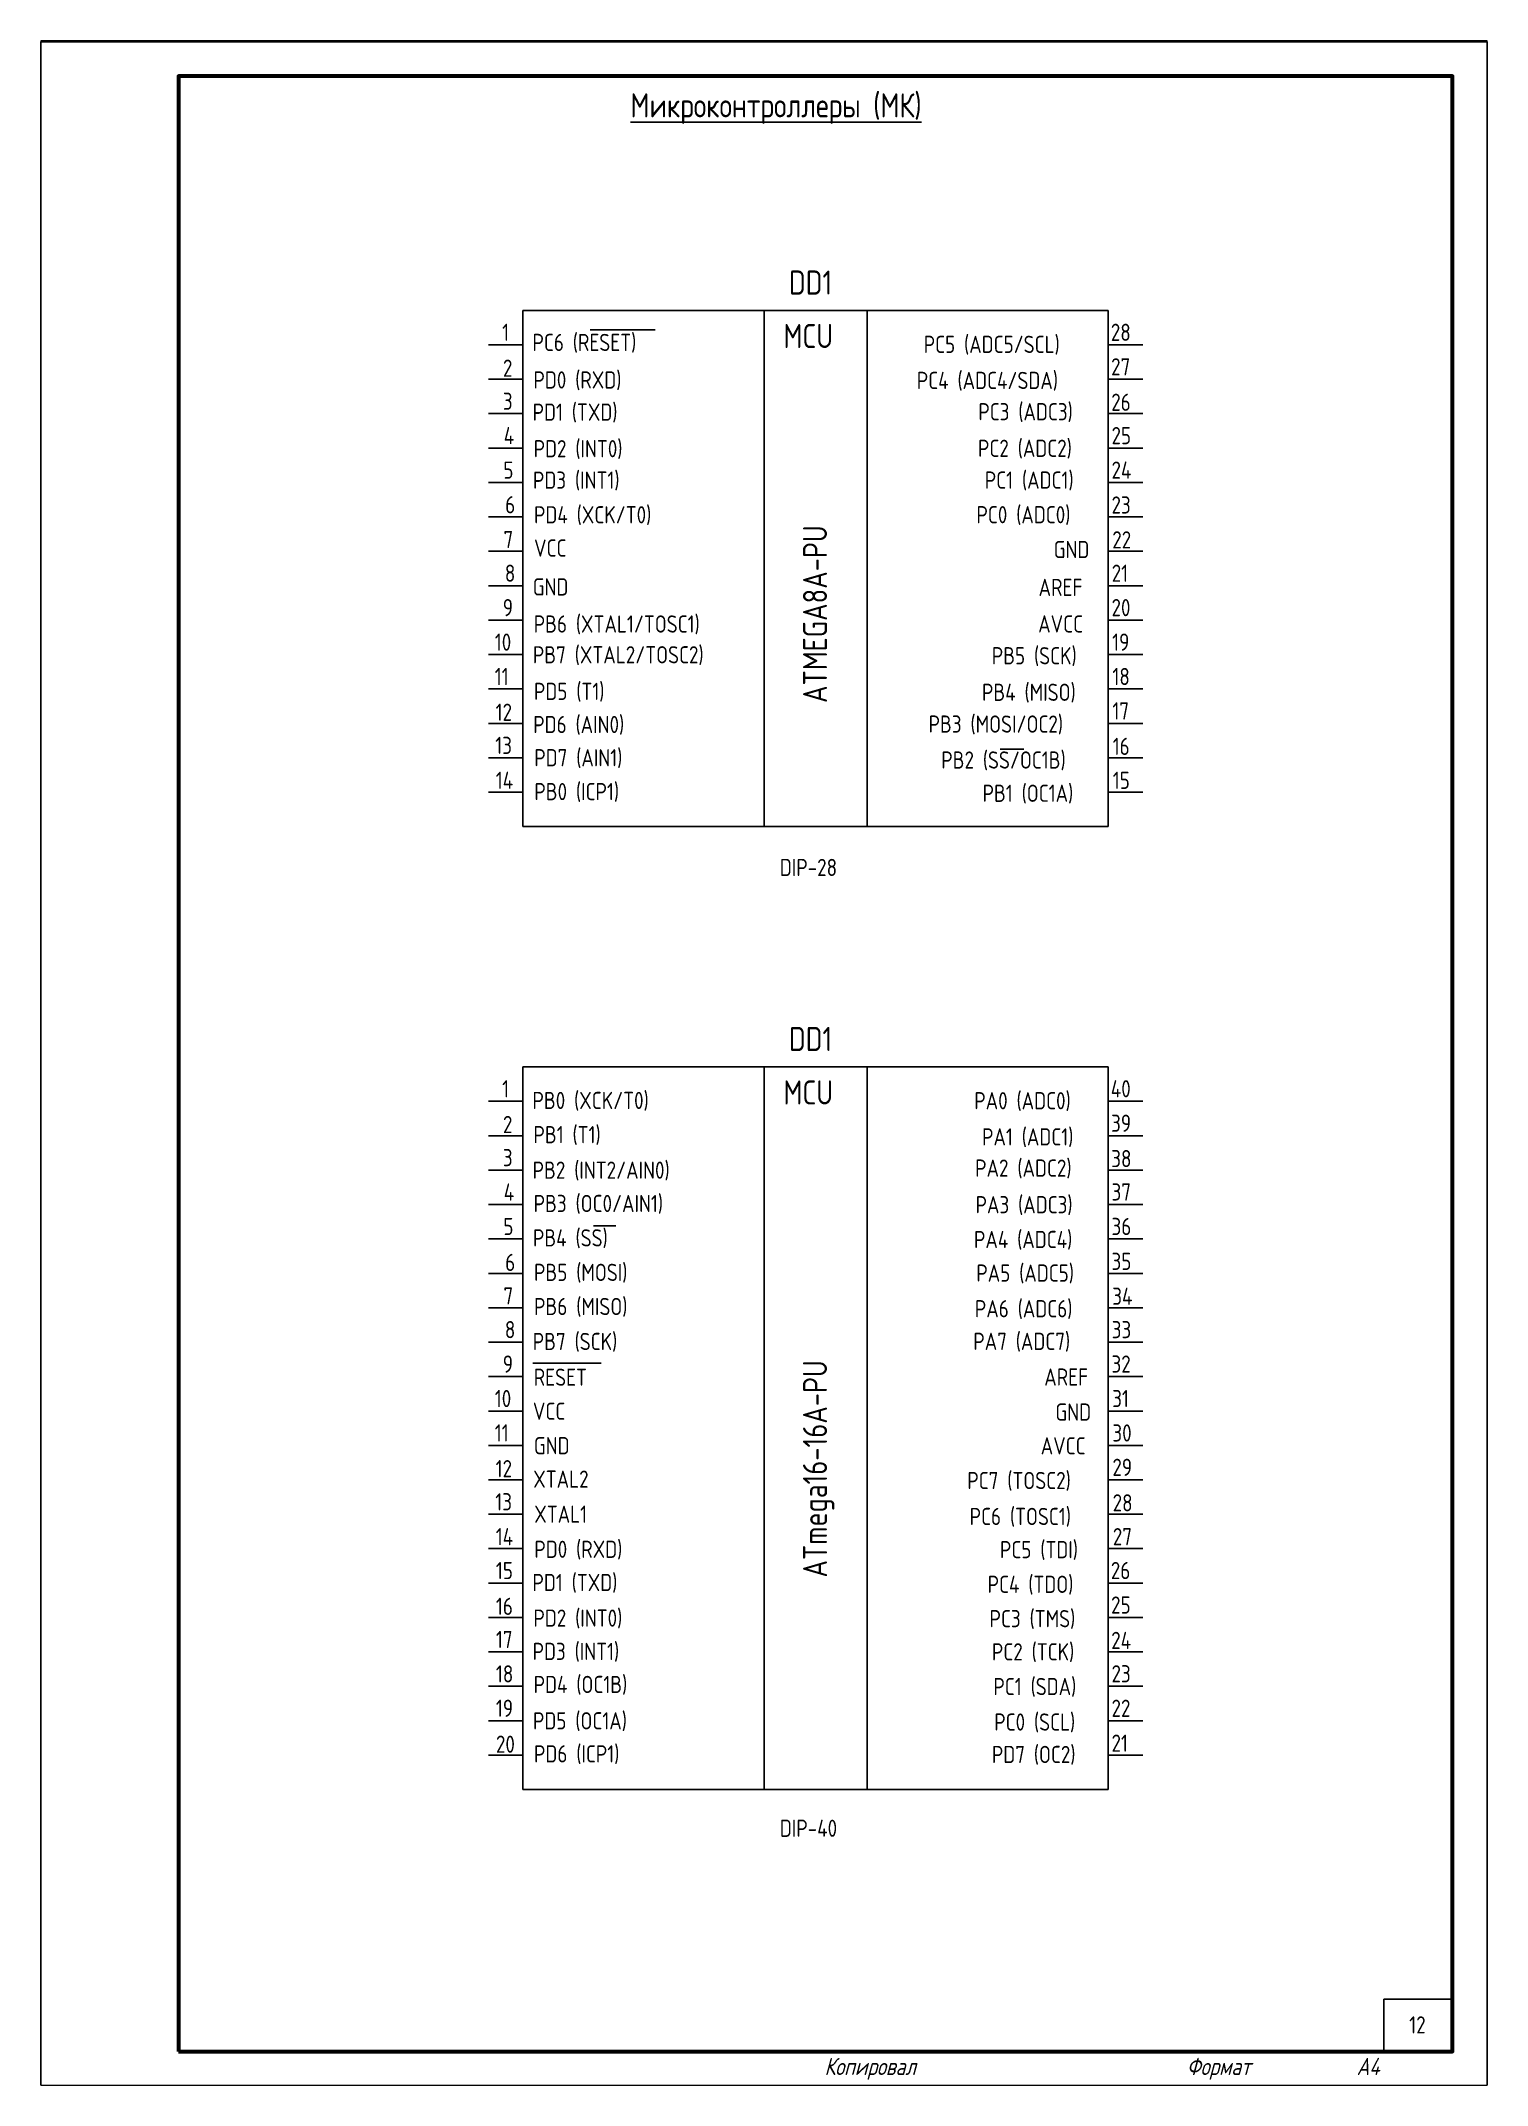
# Paper-space layout '12' of a CAD drawing. Header units: millimetres. Extents: x 0 to 210, y 0 to 297.
# The model-space entities are those that its viewports show. They can reach past a viewport. Long polylines and large blocks are cut down to what shows.
import ezdxf

# ---------------------------------------------------------------- set-up
doc = ezdxf.new("R2010")
doc.units = ezdxf.units.MM
doc.header["$LTSCALE"] = 0.2
doc.styles.add('ГОСТ 2.304', font='CS_Gost2304.shx')

msp = doc.modelspace()

# ---------------------------------------------------------------- linework, layer by layer
at = {"linetype": 'Continuous', "lineweight": 60}
msp.add_line((2330, 292.02), (2330, 172.02), dxfattribs=at)
for p, q in [((2380, 257.99), (2380, 182.99)), ((2380, 257.99), (2415, 257.99)), ((2430, 257.99), (2415, 257.99)), ((2415, 257.99), (2415, 182.99)), ((2430, 257.99), (2430, 182.99)), ((2430, 257.99), (2465, 257.99)), ((2465, 257.99), (2465, 182.99)), ((2380, 252.99), (2375, 252.99)), ((2389.76, 255.16), (2399.2, 255.16)), ((2465, 252.99), (2470, 252.99)), ((2380, 247.99), (2375, 247.99)), ((2465, 247.99), (2470, 247.99)), ((2380, 242.99), (2375, 242.99)), ((2465, 242.99), (2470, 242.99)), ((2380, 237.99), (2375, 237.99)), ((2465, 237.99), (2470, 237.99)), ((2380, 232.99), (2375, 232.99)), ((2465, 232.99), (2470, 232.99)), ((2380, 227.99), (2375, 227.99)), ((2465, 227.99), (2470, 227.99)), ((2380, 222.99), (2375, 222.99)), ((2465, 222.99), (2470, 222.99)), ((2380, 217.99), (2375, 217.99)), ((2465, 217.99), (2470, 217.99)), ((2380, 212.99), (2375, 212.99)), ((2465, 212.99), (2470, 212.99)), ((2380, 207.99), (2375, 207.99)), ((2465, 207.99), (2470, 207.99)), ((2380, 202.99), (2375, 202.99)), ((2465, 202.99), (2470, 202.99)), ((2380, 197.99), (2375, 197.99)), ((2465, 197.99), (2470, 197.99)), ((2449.31, 194.26), (2452.71, 194.26)), ((2380, 192.99), (2375, 192.99)), ((2465, 192.99), (2470, 192.99)), ((2380, 187.99), (2375, 187.99)), ((2465, 187.99), (2470, 187.99)), ((2380, 182.99), (2465, 182.99)), ((2380, 148.09), (2380, 43.09)), ((2380, 148.09), (2415, 148.09)), ((2430, 148.09), (2415, 148.09)), ((2415, 148.09), (2415, 43.09)), ((2430, 148.09), (2430, 43.09)), ((2430, 148.09), (2465, 148.09)), ((2465, 148.09), (2465, 73.09)), ((2380, 143.09), (2375, 143.09)), ((2465, 143.09), (2470, 143.09)), ((2380, 138.09), (2375, 138.09)), ((2465, 138.09), (2470, 138.09)), ((2380, 133.09), (2375, 133.09)), ((2465, 133.09), (2470, 133.09)), ((2380, 128.09), (2375, 128.09)), ((2465, 128.09), (2470, 128.09)), ((2390.24, 125.01), (2393.5, 125.01)), ((2380, 123.09), (2375, 123.09)), ((2465, 123.09), (2470, 123.09)), ((2380, 118.09), (2375, 118.09)), ((2465, 118.09), (2470, 118.09)), ((2380, 113.09), (2375, 113.09)), ((2465, 113.09), (2470, 113.09)), ((2380, 108.09), (2375, 108.09)), ((2465, 108.09), (2470, 108.09)), ((2381.42, 105.02), (2391.35, 105.02)), ((2380, 103.09), (2375, 103.09)), ((2465, 103.09), (2470, 103.09)), ((2380, 98.09), (2375, 98.09)), ((2465, 98.09), (2470, 98.09)), ((2380, 93.09), (2375, 93.09)), ((2465, 93.09), (2470, 93.09)), ((2380, 88.09), (2375, 88.09)), ((2465, 88.09), (2470, 88.09)), ((2380, 83.09), (2375, 83.09)), ((2465, 83.09), (2470, 83.09)), ((2380, 78.09), (2375, 78.09)), ((2465, 78.09), (2470, 78.09)), ((2380, 73.09), (2375, 73.09)), ((2465, 73.09), (2470, 73.09)), ((2465, 73.09), (2465, 43.09)), ((2380, 68.09), (2375, 68.09)), ((2465, 68.09), (2470, 68.09)), ((2380, 63.09), (2375, 63.09)), ((2465, 63.09), (2470, 63.09)), ((2380, 58.09), (2375, 58.09)), ((2465, 58.09), (2470, 58.09)), ((2380, 53.09), (2375, 53.09)), ((2465, 53.09), (2470, 53.09)), ((2380, 48.09), (2375, 48.09)), ((2465, 48.09), (2470, 48.09)), ((2465, 43.09), (2380, 43.09))]:
    msp.add_line(p, q)
at = {"linetype": 'Continuous', "lineweight": 25}
for points in [[(2100, 0.02), (2310, 0.02), (2310, 297.02), (2100, 297.02), (2100, 0.02)], [(2310, 0.02), (2520, 0.02), (2520, 297.02), (2310, 297.02), (2310, 0.02)], [(2520, 0.02), (2730, 0.02), (2730, 297.02), (2520, 297.02), (2520, 0.02)]]:
    msp.add_lwpolyline(points, dxfattribs=at)
at = {"linetype": 'Continuous', "lineweight": 60}
msp.add_lwpolyline([(2330, 5.02), (2515, 5.02), (2515, 292.02), (2330, 292.02), (2330, 5.02)], dxfattribs=at)
msp.add_lwpolyline([(2505, 12.65), (2515, 12.65), (2515, 5.15), (2505, 5.15)], close=True)
at = {"linetype": 'Continuous', "lineweight": 50, "ltscale": 0.5, "flags": 128}
msp.add_lwpolyline([(2330, 5.02), (2515, 5.02)], dxfattribs=at)

# ---------------------------------------------------------------- texts
at = {"style": 'ГОСТ 2.304'}
for s, height, p in [('DD1', 3.5, (2418.63, 260.29)), ('1', 2.5, (2376.98, 253.56)), ('MCU', 3.5, (2417.82, 252.52)), ('28', 2.5, (2465.36, 253.56)), ('PC6 (RESET)', 2.5, (2381.38, 252.09)), ('PC5 (ADC5/SCL)', 2.5, (2438.19, 251.81)), ('2', 2.5, (2377.09, 248.35)), ('27', 2.5, (2465.4, 248.55)), ('PD0 (RXD)', 2.5, (2381.52, 246.64)), ('PC4 (ADC4/SDA)', 2.5, (2437.19, 246.57)), ('3', 2.5, (2377.08, 243.55)), ('PD1 (TXD) ', 2.5, (2381.4, 241.96)), ('PC3 (ADC3) ', 2.5, (2446.12, 242.02)), ('26', 2.5, (2465.42, 243.4)), ('4', 2.5, (2377.21, 238.55)), ('25', 2.5, (2465.46, 238.55)), ('PD2 (INT0)', 2.5, (2381.55, 236.65)), ('PC2 (ADC2)', 2.5, (2446.07, 236.71)), ('5', 2.5, (2377.16, 233.54)), ('PD3 (INT1)', 2.5, (2381.45, 232.08)), ('PC1 (ADC1)', 2.5, (2447.06, 232.09)), ('24', 2.5, (2465.46, 233.54)), ('6', 2.5, (2377.42, 228.51)), ('PD4 (XCK/T0)', 2.5, (2381.6, 227.05)), ('PC0 (ADC0)', 2.5, (2445.85, 227.06)), ('23', 2.5, (2465.46, 228.47)), ('7', 2.5, (2377.17, 223.46)), ('22', 2.5, (2465.57, 223.41)), ('VCC', 2.5, (2381.61, 222.22)), ('GND', 2.5, (2457.07, 222)), ('8', 2.5, (2377.37, 218.56)), ('21', 2.5, (2465.49, 218.56)), ('GND', 2.5, (2381.42, 216.57)), ('AREF', 2.5, (2454.87, 216.5)), ('9', 2.5, (2377.07, 213.56)), ('PB6 (XTAL1/TOSC1)', 2.5, (2381.56, 211.18)), ('20', 2.5, (2465.46, 213.56)), ('10', 2.5, (2375.91, 208.55)), ('AVCC', 2.5, (2454.81, 211.19)), ('19', 2.5, (2465.56, 208.55)), ('PB7 (XTAL2/TOSC2)', 2.5, (2381.44, 206.71)), ('PB5 (SCK)', 2.5, (2448.08, 206.57)), ('11', 2.5, (2375.9, 203.55)), ('18', 2.5, (2465.59, 203.55)), ('PD5 (T1)', 2.5, (2381.59, 201.39)), ('PB4 (MISO)', 2.5, (2446.65, 201.26)), ('12', 2.5, (2376.03, 198.36)), ('PD6 (AIN0)', 2.5, (2381.49, 196.58)), ('PB3 (MOSI/OC2) ', 2.5, (2438.9, 196.64)), ('17', 2.5, (2465.59, 198.55)), ('13', 2.5, (2375.98, 193.54)), ('PD7 (AIN1)', 2.5, (2381.64, 191.75)), ('PB2 (SS/OC1B)', 2.5, (2440.74, 191.42)), ('16', 2.5, (2465.63, 193.4)), ('14', 2.5, (2376.05, 188.47)), ('15', 2.5, (2465.65, 188.47)), ('PB0 (ICP1)', 2.5, (2381.65, 186.83)), ('PB1 (OC1A)', 2.5, (2446.74, 186.59)), ('DD1', 3.5, (2418.63, 150.39)), ('1', 2.5, (2376.98, 143.66)), ('MCU', 3.5, (2417.82, 142.62)), ('40', 2.5, (2465.36, 143.66)), ('PB0 (XCK/T0)', 2.5, (2381.38, 141.96)), ('PA0 (ADC0)', 2.5, (2445.53, 141.92)), ('2', 2.5, (2377.09, 138.46)), ('PB1 (T1)', 2.5, (2381.52, 136.99)), ('39', 2.5, (2465.4, 138.65)), ('PA1 (ADC1)', 2.5, (2446.66, 136.67)), ('3', 2.5, (2377.08, 133.65)), ('PB2 (INT2/AIN0)', 2.5, (2381.4, 131.83)), ('PA2 (ADC2)', 2.5, (2445.66, 132.13)), ('38', 2.5, (2465.42, 133.51)), ('4', 2.5, (2377.21, 128.65)), ('37', 2.5, (2465.46, 128.66)), ('PB3 (OC0/AIN1)', 2.5, (2381.55, 126.99)), ('PA3 (ADC3)', 2.5, (2445.72, 126.81)), ('5', 2.5, (2377.16, 123.65)), ('PB4 (SS)', 2.5, (2381.45, 121.99)), ('36', 2.5, (2465.46, 123.65)), ('PA4 (ADC4)', 2.5, (2445.49, 121.76)), ('6', 2.5, (2377.42, 118.43)), ('PB5 (MOSI)', 2.5, (2381.6, 116.98)), ('PA5 (ADC5)', 2.5, (2445.83, 116.88)), ('35', 2.5, (2465.46, 118.58)), ('7', 2.5, (2377.17, 113.56)), ('34', 2.5, (2465.57, 113.52)), ('PB6 (MISO)', 2.5, (2381.61, 112.02)), ('PA6 (ADC6)', 2.5, (2445.62, 111.7)), ('8', 2.5, (2377.37, 108.66)), ('33', 2.5, (2465.49, 108.66)), ('PB7 (SCK)', 2.5, (2381.42, 106.94)), ('PA7 (ADC7)', 2.5, (2445.39, 106.96)), ('9', 2.5, (2377.07, 103.66)), ('RESET', 2.5, (2381.56, 101.75)), ('AREF', 2.5, (2455.69, 101.78)), ('32', 2.5, (2465.46, 103.66)), ('10', 2.5, (2375.91, 98.65)), ('31', 2.5, (2465.56, 98.65)), ('VCC', 2.5, (2381.44, 96.81)), ('GND', 2.5, (2457.32, 96.68)), ('11', 2.5, (2375.9, 93.65)), ('30', 2.5, (2465.59, 93.65)), ('GND', 2.5, (2381.59, 91.8)), ('AVCC', 2.5, (2455.18, 91.78)), ('12', 2.5, (2376.03, 88.46)), ('XTAL2', 2.5, (2381.49, 86.94)), ('PC7 (TOSC2)', 2.5, (2444.52, 86.74)), ('29', 2.5, (2465.59, 88.66)), ('13', 2.5, (2375.98, 83.65)), ('XTAL1', 2.5, (2381.64, 81.85)), ('PC6 (TOSC1)', 2.5, (2444.86, 81.52)), ('28', 2.5, (2465.63, 83.5)), ('14', 2.5, (2376.05, 78.58)), ('27', 2.5, (2465.65, 78.58)), ('PD0 (RXD)', 2.5, (2381.65, 76.75)), ('PC5 (TDI)', 2.5, (2449.26, 76.7)), ('15', 2.5, (2376.07, 73.66)), ('PD1 (TXD)', 2.5, (2381.38, 71.92)), ('PC4 (TDO)', 2.5, (2447.47, 71.66)), ('26', 2.5, (2465.36, 73.66)), ('16', 2.5, (2376.07, 68.46)), ('PD2 (INT0)', 2.5, (2381.52, 66.75)), ('PC3 (TMS)', 2.5, (2447.75, 66.67)), ('25', 2.5, (2465.4, 68.65)), ('17', 2.5, (2376.07, 63.65)), ('24', 2.5, (2465.42, 63.51)), ('PD3 (INT1)', 2.5, (2381.4, 61.91)), ('PC2 (TCK)', 2.5, (2448.09, 61.85)), ('18', 2.5, (2376.07, 58.65)), ('PD4 (OC1B)', 2.5, (2381.55, 57.11)), ('PC1 (SDA)', 2.5, (2448.31, 56.81)), ('23', 2.5, (2465.46, 58.66)), ('19', 2.5, (2376.07, 53.65)), ('PD5 (OC1A)', 2.5, (2381.45, 51.83)), ('PC0 (SCL)', 2.5, (2448.43, 51.65)), ('22', 2.5, (2465.46, 53.65)), ('20', 2.5, (2376.07, 48.43)), ('21', 2.5, (2465.46, 48.58)), ('PD6 (ICP1)', 2.5, (2381.6, 47.03)), ('PD7 (OC2)', 2.5, (2448.09, 46.94))]:
    msp.add_text(s, height=height, dxfattribs=at).set_placement(p)
for s, p in [('ATMEGA8A-PU', (2424.16, 200.96)), ('ATmega16-16A-PU', (2424.16, 73.9))]:
    msp.add_text(s, height=3.5, rotation=90, dxfattribs=at).set_placement(p)
at = {"attachment_point": 4, "style": 'ГОСТ 2.304'}
for s, insert, char_height, width in [('\\pi65.592;{\\H0.14x;\\LМикроконтроллеры (МК)}', (2330, 287.31), 25, 185), ('\\pi41.25;DIP-28', (2376.05, 177.06), 2.5, 92.5), ('\\pi41.156;DIP-40', (2376.15, 37.47), 2.5, 92.5), ('\\pi3.6934;12', (2505, 8.9), 2.5, 10), ('{\\Q15;Копировал}', (2423.79, 2.52), 2.5, 41.2143), ('{\\Q15;Формат            А4}', (2476.39, 2.52), 2.5, 38.6068)]:
    msp.add_mtext(s, dxfattribs=dict(at, insert=insert, char_height=char_height, width=width))

psp = doc.layouts.new('12')

# ---------------------------------------------------------------- viewports
at = {"layer": '0'}
psp.add_viewport(center=(105, 148.5), size=(210, 297), view_center_point=(2415, 148.65), view_height=297, dxfattribs=at)

doc.saveas('drawing.dxf')
